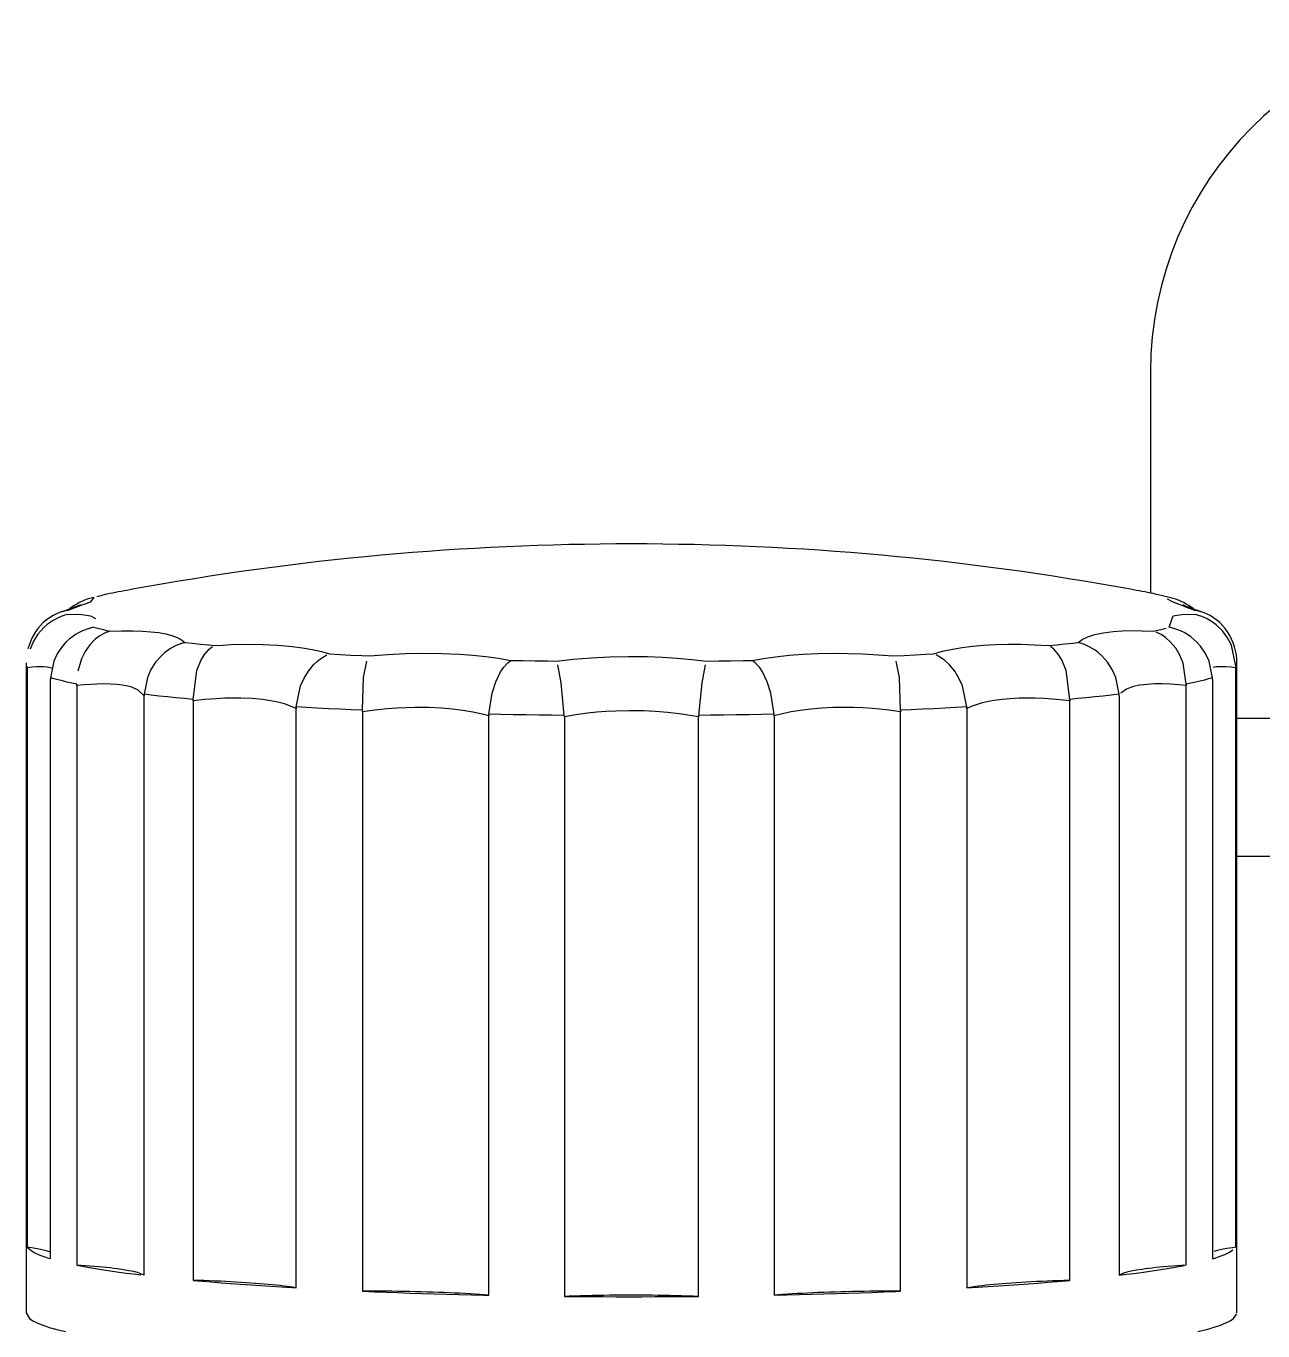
# Model space of a CAD drawing. Header units: millimetres. Extents: x 441156 to 441876, y 4514765 to 4515211.
# Drawn here: x 441489.779 to 441489.9578, y 4515047.1473 to 4515047.3359 of the extents above; entities that cross this region are included whole.
import ezdxf

# ---------------------------------------------------------------- set-up
doc = ezdxf.new("R2010")
doc.units = ezdxf.units.MM
doc.layers.add('Piantone', color=5, linetype='Continuous')
doc.layers.add('Staffa', color=8, linetype='Continuous')

msp = doc.modelspace()

# ---------------------------------------------------------------- linework, layer by layer
at = {"layer": 'Piantone', "color": 254, "linetype": 'Continuous'}
for p, q in [((441489.7888053365, 4515047.253307867), (441489.7882319371, 4515047.253173003)), ((441489.944769686, 4515047.253172731), (441489.9441952985, 4515047.253307867)), ((441489.9447727884, 4515047.253171877), (441489.944670196, 4515047.253199997)), ((441489.7790003175, 4515047.243839931), (441489.7790003175, 4515047.149937968)), ((441489.9540003175, 4515047.149937968), (441489.9540003175, 4515047.243839931)), ((441489.7791761183, 4515047.24314038), (441489.7791757137, 4515047.243357309)), ((441489.7791761183, 4515047.24314038), (441489.7791761183, 4515047.159416736)), ((441489.9538249213, 4515047.243357309), (441489.9538245167, 4515047.24314038)), ((441489.9538245167, 4515047.159416736), (441489.9538245167, 4515047.24314038)), ((441489.7825481056, 4515047.241690387), (441489.7825463046, 4515047.241474548)), ((441489.7825463046, 4515047.157750905), (441489.7825463046, 4515047.241474548)), ((441489.7863385192, 4515047.240566471), (441489.7863359578, 4515047.240783353)), ((441489.7863385192, 4515047.240566471), (441489.7863385192, 4515047.156842827)), ((441489.9466646772, 4515047.240783353), (441489.9466621158, 4515047.240566471)), ((441489.9466621158, 4515047.156842827), (441489.9466621158, 4515047.240566471)), ((441489.9504543304, 4515047.241474548), (441489.9504525294, 4515047.241690387)), ((441489.9504543304, 4515047.241474548), (441489.9504543304, 4515047.157750905)), ((441489.7960463732, 4515047.239317487), (441489.7960425839, 4515047.239101563)), ((441489.7960425839, 4515047.155377919), (441489.7960425839, 4515047.239101563)), ((441489.803169616, 4515047.238361291), (441489.8031652068, 4515047.238578067)), ((441489.803169616, 4515047.238361291), (441489.803169616, 4515047.154637647)), ((441489.9298354282, 4515047.238578067), (441489.929831019, 4515047.238361291)), ((441489.929831019, 4515047.154637647), (441489.929831019, 4515047.238361291)), ((441489.9369580511, 4515047.239101563), (441489.9369542618, 4515047.239317487)), ((441489.9369580511, 4515047.239101563), (441489.9369580511, 4515047.155377919)), ((441489.8180424263, 4515047.237490061), (441489.8180371057, 4515047.237273997)), ((441489.8180371057, 4515047.153550353), (441489.8180371057, 4515047.237273997)), ((441489.8276393301, 4515047.236790818), (441489.8276336049, 4515047.237007438)), ((441489.8276393301, 4515047.236790818), (441489.8276393301, 4515047.153067174)), ((441489.8458832162, 4515047.236428523), (441489.8458770061, 4515047.236212282)), ((441489.8871236289, 4515047.236212282), (441489.8871174188, 4515047.236428523)), ((441489.9053670301, 4515047.237007438), (441489.9053613049, 4515047.236790818)), ((441489.9053613049, 4515047.153067174), (441489.9053613049, 4515047.236790818)), ((441489.9149635293, 4515047.237273997), (441489.9149582087, 4515047.237490061)), ((441489.9149635293, 4515047.237273997), (441489.9149635293, 4515047.153550353)), ((441489.8458770061, 4515047.152488638), (441489.8458770061, 4515047.236212282)), ((441489.8567962528, 4515047.236044475), (441489.8567899021, 4515047.23626091)), ((441489.8567962528, 4515047.236044475), (441489.8567962528, 4515047.152320831)), ((441489.8762107329, 4515047.23626091), (441489.8762043822, 4515047.236044475)), ((441489.8762043822, 4515047.152320831), (441489.8762043822, 4515047.236044475)), ((441489.8871236289, 4515047.236212282), (441489.8871236289, 4515047.152488638))]:
    msp.add_line(p, q, dxfattribs=at)
for points in [[(441489.7888053365, 4515047.253307867, 0), (441489.7889818586, 4515047.253310197, 0), (441489.7891105012, 4515047.253298721, 0), (441489.7892222441, 4515047.253229985, 0), (441489.7891206303, 4515047.25310121, 0), (441489.7887925234, 4515047.252906552, 0), (441489.7882407283, 4515047.252650512, 0), (441489.7876484515, 4515047.252405803, 0), (441489.7869218691, 4515047.252125077, 0), (441489.7860468212, 4515047.251803284, 0), (441489.7850407856, 4515047.251447107, 0)], [(441489.7911014564, 4515047.253857692, 0), (441489.7904330193, 4515047.253711483, 0), (441489.7898019015, 4515047.253564018, 0), (441489.7892084127, 4515047.253415371, 0), (441489.7888053365, 4515047.253307867, 0)], [(441489.9441952985, 4515047.253307867, 0), (441489.9436290304, 4515047.253457317, 0), (441489.9430249222, 4515047.253605639, 0), (441489.9423832703, 4515047.253752757, 0), (441489.9418991785, 4515047.253857692, 0)], [(441489.9479598494, 4515047.251447107, 0), (441489.9468744586, 4515047.251831921, 0), (441489.9459390774, 4515047.25217788, 0), (441489.9452505396, 4515047.25244651, 0), (441489.944690867, 4515047.252680526, 0), (441489.9442564588, 4515047.25288206, 0), (441489.9439604607, 4515047.253045666, 0), (441489.9438041047, 4515047.253170994, 0), (441489.9437891947, 4515047.253256776, 0), (441489.9439195463, 4515047.253303076, 0), (441489.9441952985, 4515047.253307867, 0)], [(441489.786858391, 4515047.252248452, 0), (441489.7868534536, 4515047.25224612, 0), (441489.786801967, 4515047.252222719, 0), (441489.7866737691, 4515047.252167229, 0), (441489.7864391797, 4515047.252070536, 0), (441489.7860620999, 4515047.251922202, 0), (441489.7855074501, 4515047.25171324, 0), (441489.784750296, 4515047.25143881, 0), (441489.7839705791, 4515047.25116478, 0)], [(441489.7850407856, 4515047.251447107, 0), (441489.7849864225, 4515047.251289789, 0), (441489.784972051, 4515047.251132404, 0), (441489.7849976781, 4515047.250975031, 0), (441489.7850407856, 4515047.250861995, 0)], [(441489.9490324457, 4515047.251163984, 0), (441489.9488550556, 4515047.251225767, 0), (441489.947861074, 4515047.2515791, 0), (441489.9471738292, 4515047.25183322, 0), (441489.9466847978, 4515047.252022146, 0), (441489.9463748954, 4515047.252147943, 0), (441489.9462077565, 4515047.252219492, 0), (441489.9461412899, 4515047.252249504, 0), (441489.9461344053, 4515047.252252747, 0)], [(441489.9479598494, 4515047.250861995, 0), (441489.9480142125, 4515047.251019312, 0), (441489.948028584, 4515047.251176696, 0), (441489.9480029569, 4515047.251334069, 0), (441489.9479598494, 4515047.251447107, 0)], [(441489.7850407856, 4515047.250861995, 0), (441489.7849864462, 4515047.250849002, 0), (441489.7845598785, 4515047.25073175, 0), (441489.7841391779, 4515047.250588681, 0), (441489.783724434, 4515047.250419396, 0), (441489.7833266312, 4515047.250228792, 0), (441489.7829158633, 4515047.250000449, 0), (441489.7825178759, 4515047.249745488, 0), (441489.7820258496, 4515047.249378081, 0), (441489.7815608287, 4515047.248968254, 0), (441489.7811207891, 4515047.24851121, 0), (441489.7807160813, 4515047.248014264, 0), (441489.7803713142, 4515047.247512951, 0), (441489.7800643761, 4515047.246981059, 0), (441489.7797948989, 4515047.24641336, 0), (441489.7795704046, 4515047.245820112, 0), (441489.7793999484, 4515047.245230083, 0), (441489.7792759764, 4515047.244623443, 0), (441489.7791998651, 4515047.243994822, 0), (441489.7791811664, 4515047.243676284, 0), (441489.7791757137, 4515047.243357309, 0)], [(441489.7850407856, 4515047.250861995, 0), (441489.7861261764, 4515047.250876092, 0), (441489.7870615576, 4515047.250835906, 0), (441489.7877500954, 4515047.250755525, 0), (441489.788309768, 4515047.250633352, 0), (441489.7887441762, 4515047.25046642, 0), (441489.7890401743, 4515047.250257425, 0), (441489.7891965303, 4515047.250006017, 0), (441489.7892114403, 4515047.249714354, 0), (441489.7890810887, 4515047.24937711, 0), (441489.7888053365, 4515047.249001235, 0)], [(441489.9441952985, 4515047.249001235, 0), (441489.9440187764, 4515047.249222306, 0), (441489.9438901338, 4515047.249431124, 0), (441489.9437783909, 4515047.249825529, 0), (441489.9438800047, 4515047.250160486, 0), (441489.9442081116, 4515047.250440373, 0), (441489.9447599067, 4515047.25065258, 0), (441489.9453521835, 4515047.250771209, 0), (441489.9460787658, 4515047.250846053, 0), (441489.9469538138, 4515047.250876903, 0), (441489.9479598494, 4515047.250861995, 0)], [(441489.9538249213, 4515047.243357309, 0), (441489.9538023348, 4515047.243974226, 0), (441489.9537304442, 4515047.244587402, 0), (441489.9536054884, 4515047.24521028, 0), (441489.9534302304, 4515047.245820112, 0), (441489.9532132458, 4515047.246395564, 0), (441489.9529520333, 4515047.246950873, 0), (441489.9526393964, 4515047.247496865, 0), (441489.9522845536, 4515047.248014264, 0), (441489.9518925695, 4515047.248496754, 0), (441489.9514642922, 4515047.248944739, 0), (441489.9509894365, 4515047.249366106, 0), (441489.9504827591, 4515047.249745488, 0), (441489.9501072075, 4515047.249986981, 0), (441489.9497187822, 4515047.250205508, 0), (441489.9493153343, 4515047.250401906, 0), (441489.9489085849, 4515047.25057089, 0), (441489.9484654948, 4515047.250724091, 0), (441489.9480141888, 4515047.250849002, 0), (441489.9479598494, 4515047.250861995, 0)], [(441489.7803579145, 4515047.248349069, 0), (441489.7802049666, 4515047.248106936, 0), (441489.7798210164, 4515047.247402173, 0), (441489.7795028971, 4515047.24665362, 0), (441489.7792575132, 4515047.245867107, 0), (441489.7790796336, 4515047.244971445, 0), (441489.779003589, 4515047.244070233, 0), (441489.7790003176, 4515047.243838905, 0)], [(441489.7911014564, 4515047.248451409, 0), (441489.7910558207, 4515047.248436879, 0), (441489.7906974587, 4515047.248307327, 0), (441489.7903460488, 4515047.24815263, 0), (441489.7899999063, 4515047.247971652, 0), (441489.7896687716, 4515047.247769847, 0), (441489.7893271803, 4515047.247529463, 0), (441489.7889984601, 4515047.247263812, 0), (441489.7885915749, 4515047.246881277, 0), (441489.7882112507, 4515047.246459773, 0), (441489.7878509021, 4515047.245988706, 0), (441489.7875237652, 4515047.245482235, 0), (441489.7872452242, 4515047.244969619, 0), (441489.7870008801, 4515047.24443098, 0), (441489.7867873147, 4515047.24385376, 0), (441489.7866132875, 4515047.243256484, 0), (441489.7864833242, 4515047.242659741, 0), (441489.7863931497, 4515047.242051908, 0), (441489.7863428258, 4515047.241418946, 0), (441489.7863359578, 4515047.240783353, 0)], [(441489.7888053365, 4515047.249001235, 0), (441489.7893716046, 4515047.248851784, 0), (441489.7899757128, 4515047.248703463, 0), (441489.7906173647, 4515047.248556344, 0), (441489.7911014564, 4515047.248451409, 0)], [(441489.7911014564, 4515047.248451409, 0), (441489.7928487803, 4515047.24850904, 0), (441489.7944854161, 4515047.24850838, 0), (441489.795817231, 4515047.248459048, 0), (441489.7970420367, 4515047.248364299, 0), (441489.7981732204, 4515047.248221426, 0), (441489.7991824569, 4515047.24803249, 0), (441489.8000685867, 4515047.247797103, 0), (441489.8008231907, 4515047.247517265, 0), (441489.8014532578, 4515047.247187701, 0), (441489.8019410488, 4515047.246815084, 0)], [(441489.9310595862, 4515047.246815084, 0), (441489.9313229059, 4515047.247034822, 0), (441489.9316342659, 4515047.247240832, 0), (441489.9324379984, 4515047.247624602, 0), (441489.9334433823, 4515047.247942546, 0), (441489.9346828187, 4515047.248198344, 0), (441489.9361200914, 4515047.248379983, 0), (441489.9373895636, 4515047.248470001, 0), (441489.9387700016, 4515047.248512466, 0), (441489.9402842023, 4515047.248506596, 0), (441489.9418991785, 4515047.248451409, 0)], [(441489.9418991785, 4515047.248451409, 0), (441489.9425676157, 4515047.248597619, 0), (441489.9431987335, 4515047.248745083, 0), (441489.9437922223, 4515047.248893729, 0), (441489.9441952985, 4515047.249001235, 0)], [(441489.9466646772, 4515047.240783353, 0), (441489.9466586185, 4515047.24140071, 0), (441489.9466115487, 4515047.242015715, 0), (441489.9465205469, 4515047.242641912, 0), (441489.9463873475, 4515047.243256484, 0), (441489.946218554, 4515047.243837864, 0), (441489.9460122878, 4515047.244400359, 0), (441489.9457626646, 4515047.244954991, 0), (441489.9454768698, 4515047.245482235, 0), (441489.9451589101, 4515047.245975636, 0), (441489.9448094226, 4515047.246435573, 0), (441489.9444198531, 4515047.246870224, 0), (441489.9440021749, 4515047.247263812, 0), (441489.9436914228, 4515047.247515852, 0), (441489.9433690814, 4515047.247745302, 0), (441489.9430333423, 4515047.24795306, 0), (441489.9426939635, 4515047.24813351, 0), (441489.9423233074, 4515047.248299217, 0), (441489.9419448143, 4515047.248436879, 0), (441489.9418991785, 4515047.248451409, 0)], [(441489.7848145784, 4515047.246875938, 0), (441489.7846859896, 4515047.246746571, 0), (441489.7842552424, 4515047.24626491, 0), (441489.7838838918, 4515047.245774518, 0), (441489.7835533223, 4515047.245256526, 0), (441489.7832588611, 4515047.244698678, 0), (441489.7830125521, 4515047.244118711, 0), (441489.7828212791, 4515047.243536648, 0), (441489.7826793459, 4515047.242941209, 0), (441489.7825863668, 4515047.242318461, 0), (441489.7825481056, 4515047.241690387, 0)], [(441489.8019410488, 4515047.246815084, 0), (441489.8018892237, 4515047.246801489, 0), (441489.8014808301, 4515047.246679489, 0), (441489.8010778, 4515047.246532585, 0), (441489.8006781667, 4515047.246359682, 0), (441489.8002932243, 4515047.246165998, 0), (441489.7998931939, 4515047.245934437, 0), (441489.7995051575, 4515047.24567774, 0), (441489.799020128, 4515047.245307002, 0), (441489.7985612986, 4515047.244897348, 0), (441489.7981206515, 4515047.244438403, 0), (441489.7977143733, 4515047.243943879, 0), (441489.7973622626, 4515047.243442369, 0), (441489.7970469003, 4515047.242914451, 0), (441489.7967638095, 4515047.242347727, 0), (441489.7965245564, 4515047.241760297, 0), (441489.7963360069, 4515047.241172398, 0), (441489.7961927617, 4515047.240572576, 0), (441489.796094268, 4515047.239946885, 0), (441489.7960463732, 4515047.239317487, 0)], [(441489.8019410488, 4515047.246815084, 0), (441489.8030596477, 4515047.246691526, 0), (441489.8042093712, 4515047.246570158, 0), (441489.8053896553, 4515047.246451039, 0), (441489.8062563427, 4515047.246366862, 0)], [(441489.8031652068, 4515047.238578067, 0), (441489.803154007, 4515047.239195345, 0), (441489.8031705788, 4515047.239811327, 0), (441489.8032166503, 4515047.240439631, 0), (441489.8032917252, 4515047.241057403, 0), (441489.8033919687, 4515047.241642918, 0), (441489.8035184097, 4515047.242210525, 0), (441489.8036749111, 4515047.242771399, 0), (441489.8038571868, 4515047.243305837, 0), (441489.8040627715, 4515047.243807283, 0), (441489.8042913158, 4515047.244276104, 0), (441489.8045486112, 4515047.244720696, 0), (441489.8048269122, 4515047.24512498, 0), (441489.8050353833, 4515047.245384999, 0), (441489.8052527618, 4515047.245622743, 0), (441489.805480297, 4515047.245839157, 0), (441489.8057113711, 4515047.246028375, 0), (441489.8059648865, 4515047.246203673, 0), (441489.806224915, 4515047.246351149, 0), (441489.8062563427, 4515047.246366862, 0)], [(441489.8062563427, 4515047.246366862, 0), (441489.8074313665, 4515047.246437202, 0), (441489.8085901694, 4515047.246490509, 0), (441489.8109470424, 4515047.246545993, 0), (441489.8132001786, 4515047.24652548, 0), (441489.8153937954, 4515047.246424694, 0), (441489.8174442669, 4515047.246244066, 0), (441489.8189532903, 4515047.246045487, 0), (441489.8203565719, 4515047.245798812, 0), (441489.8216710623, 4515047.245499132, 0), (441489.8228635616, 4515047.245152337, 0)], [(441489.9101370734, 4515047.245152337, 0), (441489.9114361944, 4515047.245526397, 0), (441489.9128869791, 4515047.245846421, 0), (441489.9142766869, 4515047.246079769, 0), (441489.9157664909, 4515047.246266982, 0), (441489.9173799201, 4515047.246409187, 0), (441489.9190831038, 4515047.246501985, 0), (441489.9208766543, 4515047.246544931, 0), (441489.922744447, 4515047.246537477, 0), (441489.9247151655, 4515047.246478052, 0), (441489.9267442923, 4515047.246366862, 0)], [(441489.9267442923, 4515047.246366862, 0), (441489.9279461802, 4515047.246484329, 0), (441489.9291179221, 4515047.246604088, 0), (441489.9302589433, 4515047.246726078, 0), (441489.9310595862, 4515047.246815084, 0)], [(441489.9298354282, 4515047.238578067, 0), (441489.929846628, 4515047.239195345, 0), (441489.9298300562, 4515047.239811327, 0), (441489.9297839847, 4515047.240439631, 0), (441489.9297089098, 4515047.241057403, 0), (441489.9296086662, 4515047.241642918, 0), (441489.9294822253, 4515047.242210525, 0), (441489.9293257239, 4515047.242771399, 0), (441489.9291434482, 4515047.243305837, 0), (441489.9289378635, 4515047.243807283, 0), (441489.9287093192, 4515047.244276104, 0), (441489.9284520238, 4515047.244720696, 0), (441489.9281737228, 4515047.24512498, 0), (441489.9279652517, 4515047.245384999, 0), (441489.9277478732, 4515047.245622743, 0), (441489.927520338, 4515047.245839157, 0), (441489.9272892639, 4515047.246028375, 0), (441489.9270357485, 4515047.246203673, 0), (441489.92677572, 4515047.246351149, 0), (441489.9267442923, 4515047.246366862, 0)], [(441489.9369542618, 4515047.239317487, 0), (441489.9369084575, 4515047.239928844, 0), (441489.9368148865, 4515047.240536829, 0), (441489.9366695146, 4515047.241154818, 0), (441489.9364760786, 4515047.241760297, 0), (441489.9362438826, 4515047.242332106, 0), (441489.9359701226, 4515047.242884411, 0), (441489.9356476365, 4515047.243428045, 0), (441489.9352862616, 4515047.243943879, 0), (441489.9348912918, 4515047.244425655, 0), (441489.9344636773, 4515047.244873798, 0), (441489.9339934514, 4515047.245296273, 0), (441489.9334954775, 4515047.24567774, 0), (441489.9331285702, 4515047.245921303, 0), (441489.9327508466, 4515047.246142392, 0), (441489.9323602638, 4515047.246341871, 0), (441489.9319681618, 4515047.246514363, 0), (441489.9315428237, 4515047.246671815, 0), (441489.9311114112, 4515047.246801489, 0), (441489.9310595862, 4515047.246815084, 0)], [(441489.9504525294, 4515047.241690387, 0), (441489.9504161394, 4515047.242300481, 0), (441489.9503280992, 4515047.242905675, 0), (441489.9501842608, 4515047.24351922, 0), (441489.9499880829, 4515047.244118711, 0), (441489.9497490788, 4515047.244683279, 0), (441489.9494644259, 4515047.245227002, 0), (441489.949126484, 4515047.245760486, 0), (441489.9487453926, 4515047.24626491, 0), (441489.9483266631, 4515047.246734181, 0), (441489.9481963219, 4515047.246865834, 0)], [(441489.7791757137, 4515047.243357309, 0), (441489.7790772854, 4515047.243520134, 0), (441489.7790188208, 4515047.243683105, 0), (441489.7790003175, 4515047.243839931, 0)], [(441489.8180424263, 4515047.237490061, 0), (441489.8180918384, 4515047.238100706, 0), (441489.8181799359, 4515047.238713657, 0), (441489.818308724, 4515047.239333607, 0), (441489.8184766701, 4515047.239946893, 0), (441489.8186733045, 4515047.240523401, 0), (441489.8189038994, 4515047.241085349, 0), (441489.8191710307, 4515047.241636219, 0), (441489.8194701043, 4515047.242164027, 0), (441489.8197925426, 4515047.242655291, 0), (441489.8201419173, 4515047.243116912, 0), (441489.820521431, 4515047.243551076, 0), (441489.8209241063, 4515047.243947754, 0), (441489.8212181065, 4515047.244201081, 0), (441489.8215208413, 4515047.24443302, 0), (441489.821832402, 4515047.244643289, 0), (441489.8221442527, 4515047.244826599, 0), (441489.822480911, 4515047.244995493, 0), (441489.8228226514, 4515047.245137317, 0), (441489.8228635616, 4515047.245152337, 0)], [(441489.8228635616, 4515047.245152337, 0), (441489.8243995718, 4515047.245069575, 0), (441489.8259562371, 4515047.244989798, 0), (441489.8275327936, 4515047.244913046, 0), (441489.8286775414, 4515047.244859781, 0)], [(441489.8276336049, 4515047.237007438, 0), (441489.8276064974, 4515047.237624127, 0), (441489.8275905723, 4515047.23824012, 0), (441489.8275861567, 4515047.238869064, 0), (441489.827594052, 4515047.239488112, 0), (441489.8276136547, 4515047.240075469, 0), (441489.8276450199, 4515047.240645501, 0), (441489.8276895229, 4515047.241209463, 0), (441489.8277462945, 4515047.241747574, 0), (441489.8278147076, 4515047.242253232, 0), (441489.8278947429, 4515047.242726794, 0), (441489.8279887306, 4515047.243176784, 0), (441489.8280940871, 4515047.243586965, 0), (441489.8281751327, 4515047.243851433, 0), (441489.828261329, 4515047.244093843, 0), (441489.8283532162, 4515047.244315166, 0), (441489.8284481149, 4515047.244509393, 0), (441489.8285539118, 4515047.244690213, 0), (441489.8286641124, 4515047.244843379, 0), (441489.8286775414, 4515047.244859781, 0)], [(441489.8286775414, 4515047.244859781, 0), (441489.8299440152, 4515047.244967641, 0), (441489.8312109523, 4515047.245058227, 0), (441489.8338469586, 4515047.245190442, 0), (441489.836449261, 4515047.245244547, 0), (441489.8390733295, 4515047.245217797, 0), (441489.8416229607, 4515047.245107865, 0), (441489.8435728671, 4515047.244962442, 0), (441489.8454555697, 4515047.244766265, 0), (441489.8472959366, 4515047.244515069, 0), (441489.8490493113, 4515047.244213547, 0)], [(441489.8458832162, 4515047.236428523, 0), (441489.8459308061, 4515047.237042842, 0), (441489.8460022745, 4515047.237656062, 0), (441489.8461000414, 4515047.238281765, 0), (441489.8462211445, 4515047.238897221, 0), (441489.8463599049, 4515047.239480798, 0), (441489.8465181169, 4515047.240046807, 0), (441489.8466995574, 4515047.240606425, 0), (441489.8468983731, 4515047.24114003, 0), (441489.8471115179, 4515047.241641097, 0), (441489.8473383841, 4515047.242110002, 0), (441489.8475839561, 4515047.242555183, 0), (441489.8478402189, 4515047.242960576, 0), (441489.8480268019, 4515047.243221696, 0), (441489.8482170828, 4515047.243460804, 0), (441489.8484120425, 4515047.243678858, 0), (441489.8486060282, 4515047.243869942, 0), (441489.8488145939, 4515047.244047502, 0), (441489.8490242501, 4515047.244197512, 0), (441489.8490493113, 4515047.244213547, 0)], [(441489.8490493113, 4515047.244213547, 0), (441489.8508174673, 4515047.244181562, 0), (441489.8525933174, 4515047.244152999, 0), (441489.8543759905, 4515047.244127871, 0), (441489.8556607252, 4515047.244111943, 0)], [(441489.8556607252, 4515047.244111943, 0), (441489.8568658935, 4515047.244257786, 0), (441489.8580881535, 4515047.244386626, 0), (441489.8606853519, 4515047.244599263, 0), (441489.8633229444, 4515047.244733896, 0), (441489.8660609632, 4515047.24478955, 0), (441489.8688022308, 4515047.244760927, 0), (441489.8709578328, 4515047.244678598, 0), (441489.8730928748, 4515047.244544165, 0), (441489.8752371427, 4515047.244354204, 0), (441489.8773399098, 4515047.244111943, 0)], [(441489.8567899021, 4515047.23626091, 0), (441489.8567501565, 4515047.236876572, 0), (441489.8567036554, 4515047.237491605, 0), (441489.8566492852, 4515047.238119645, 0), (441489.8565890486, 4515047.238737889, 0), (441489.8565256461, 4515047.239324572, 0), (441489.8564581523, 4515047.239894048, 0), (441489.8563852894, 4515047.240457576, 0), (441489.8563097093, 4515047.240995398, 0), (441489.8562326992, 4515047.241500923, 0), (441489.8561545722, 4515047.241974516, 0), (441489.8560739158, 4515047.24242471, 0), (441489.8559936202, 4515047.242835276, 0), (441489.8559374649, 4515047.243100126, 0), (441489.8558820827, 4515047.24334301, 0), (441489.8558272389, 4515047.243564902, 0), (441489.8557745158, 4515047.243759777, 0), (441489.8557198338, 4515047.243941383, 0), (441489.8556669144, 4515047.244095429, 0), (441489.8556607252, 4515047.244111943, 0)], [(441489.8762107329, 4515047.23626091, 0), (441489.8762504785, 4515047.236876572, 0), (441489.8762969796, 4515047.237491605, 0), (441489.8763513498, 4515047.238119645, 0), (441489.8764115864, 4515047.238737889, 0), (441489.8764749889, 4515047.239324572, 0), (441489.8765424827, 4515047.239894048, 0), (441489.8766153456, 4515047.240457576, 0), (441489.8766909256, 4515047.240995398, 0), (441489.8767679358, 4515047.241500923, 0), (441489.8768460628, 4515047.241974516, 0), (441489.8769267192, 4515047.24242471, 0), (441489.8770070148, 4515047.242835276, 0), (441489.8770631701, 4515047.243100126, 0), (441489.8771185523, 4515047.24334301, 0), (441489.8771733961, 4515047.243564902, 0), (441489.8772261192, 4515047.243759777, 0), (441489.8772808012, 4515047.243941383, 0), (441489.8773337206, 4515047.244095429, 0), (441489.8773399098, 4515047.244111943, 0)], [(441489.8773399098, 4515047.244111943, 0), (441489.8791269459, 4515047.244134595, 0), (441489.8809077872, 4515047.24416069, 0), (441489.8826815601, 4515047.244190218, 0), (441489.8839513237, 4515047.244213547, 0)], [(441489.8839513237, 4515047.244213547, 0), (441489.8855847034, 4515047.244496509, 0), (441489.8873016596, 4515047.244736573, 0), (441489.8892763336, 4515047.244948758, 0), (441489.8913262871, 4515047.24510474, 0), (441489.8934869767, 4515047.245204966, 0), (441489.8957038562, 4515047.2452451, 0), (441489.8978051564, 4515047.24522819, 0), (441489.8999350202, 4515047.245159301, 0), (441489.9021245587, 4515047.245035942, 0), (441489.9043230936, 4515047.244859781, 0)], [(441489.8871174188, 4515047.236428523, 0), (441489.8870698289, 4515047.237042842, 0), (441489.8869983605, 4515047.237656062, 0), (441489.8869005936, 4515047.238281765, 0), (441489.8867794905, 4515047.238897221, 0), (441489.8866407301, 4515047.239480798, 0), (441489.8864825181, 4515047.240046807, 0), (441489.8863010776, 4515047.240606425, 0), (441489.8861022619, 4515047.24114003, 0), (441489.8858891171, 4515047.241641097, 0), (441489.8856622509, 4515047.242110002, 0), (441489.8854166789, 4515047.242555183, 0), (441489.8851604161, 4515047.242960576, 0), (441489.884973833, 4515047.243221696, 0), (441489.8847835522, 4515047.243460804, 0), (441489.8845885925, 4515047.243678858, 0), (441489.8843946067, 4515047.243869942, 0), (441489.8841860411, 4515047.244047502, 0), (441489.8839763848, 4515047.244197512, 0), (441489.8839513237, 4515047.244213547, 0)], [(441489.9043230936, 4515047.244859781, 0), (441489.9059134668, 4515047.244934337, 0), (441489.9074845035, 4515047.245011944, 0), (441489.909035433, 4515047.245092565, 0), (441489.9101370734, 4515047.245152337, 0)], [(441489.9053670301, 4515047.237007438, 0), (441489.9053941376, 4515047.237624127, 0), (441489.9054100627, 4515047.23824012, 0), (441489.9054144783, 4515047.238869064, 0), (441489.905406583, 4515047.239488112, 0), (441489.9053869803, 4515047.240075469, 0), (441489.9053556151, 4515047.240645501, 0), (441489.9053111121, 4515047.241209463, 0), (441489.9052543404, 4515047.241747574, 0), (441489.9051859274, 4515047.242253232, 0), (441489.905105892, 4515047.242726794, 0), (441489.9050119044, 4515047.243176784, 0), (441489.9049065479, 4515047.243586965, 0), (441489.9048255023, 4515047.243851433, 0), (441489.904739306, 4515047.244093843, 0), (441489.9046474188, 4515047.244315166, 0), (441489.9045525201, 4515047.244509393, 0), (441489.9044467232, 4515047.244690213, 0), (441489.9043365226, 4515047.244843379, 0), (441489.9043230936, 4515047.244859781, 0)], [(441489.9149582087, 4515047.237490061, 0), (441489.9149087965, 4515047.238100706, 0), (441489.9148206991, 4515047.238713657, 0), (441489.914691911, 4515047.239333607, 0), (441489.9145239649, 4515047.239946893, 0), (441489.9143273305, 4515047.240523401, 0), (441489.9140967356, 4515047.241085349, 0), (441489.9138296043, 4515047.241636219, 0), (441489.9135305306, 4515047.242164027, 0), (441489.9132080924, 4515047.242655291, 0), (441489.9128587177, 4515047.243116912, 0), (441489.912479204, 4515047.243551076, 0), (441489.9120765286, 4515047.243947754, 0), (441489.9117825284, 4515047.244201081, 0), (441489.9114797937, 4515047.24443302, 0), (441489.911168233, 4515047.244643289, 0), (441489.9108563823, 4515047.244826599, 0), (441489.910519724, 4515047.244995493, 0), (441489.9101779836, 4515047.245137317, 0), (441489.9101370734, 4515047.245152337, 0)], [(441489.9540003175, 4515047.243839931, 0), (441489.9539803181, 4515047.24367689, 0), (441489.9539203289, 4515047.243513922, 0), (441489.9538249213, 4515047.243357309, 0)], [(441489.7827256094, 4515047.243093883, 0), (441489.7824962704, 4515047.243172389, 0), (441489.7820686762, 4515047.243254561, 0), (441489.7815403644, 4515047.243295019, 0), (441489.7810439515, 4515047.243297171, 0), (441489.7804859952, 4515047.24327236, 0), (441489.7798604004, 4515047.243219933, 0), (441489.7791761183, 4515047.24314038, 0)], [(441489.9538245167, 4515047.24314038, 0), (441489.9531491561, 4515047.24321904, 0), (441489.9523518186, 4515047.243282047, 0), (441489.9516538772, 4515047.243299155, 0), (441489.9510554125, 4515047.243268698, 0), (441489.9505702235, 4515047.243189398, 0), (441489.9502695138, 4515047.243091517, 0)], [(441489.7863359578, 4515047.240783353, 0), (441489.7856044997, 4515047.240933426, 0), (441489.7849100216, 4515047.241084825, 0), (441489.7842528408, 4515047.241237486, 0), (441489.7836332577, 4515047.241391335, 0), (441489.7830515557, 4515047.241546304, 0), (441489.7825481056, 4515047.241690387, 0)], [(441489.7960425839, 4515047.239101563, 0), (441489.7960402041, 4515047.239105947, 0), (441489.7957076569, 4515047.239539979, 0), (441489.7952150924, 4515047.239915188, 0), (441489.794784622, 4515047.240137048, 0), (441489.7942803117, 4515047.24032892, 0), (441489.7937045567, 4515047.240489709, 0), (441489.7929574724, 4515047.240635158, 0), (441489.7921215835, 4515047.240738377, 0), (441489.7911821007, 4515047.24079954, 0), (441489.7901591942, 4515047.240816158, 0), (441489.7892789725, 4515047.240797155, 0), (441489.788351015, 4515047.240749508, 0), (441489.7873659938, 4515047.240672329, 0), (441489.7863385192, 4515047.240566471, 0)], [(441489.9466621158, 4515047.240566471, 0), (441489.9456483628, 4515047.240671089, 0), (441489.9443811845, 4515047.240765925, 0), (441489.9431921754, 4515047.24081193, 0), (441489.9420651901, 4515047.24080782, 0), (441489.9410335802, 4515047.240751999, 0), (441489.9399779315, 4515047.240624664, 0), (441489.9390629606, 4515047.240430732, 0), (441489.938519658, 4515047.240259467, 0), (441489.9380471691, 4515047.24005793, 0), (441489.9376476446, 4515047.239827256, 0), (441489.9372407911, 4515047.239487024, 0), (441489.9369580511, 4515047.239101563, 0)], [(441489.9504525294, 4515047.241690387, 0), (441489.949906056, 4515047.241534447, 0), (441489.9493214554, 4515047.241379561, 0), (441489.9486989948, 4515047.2412258, 0), (441489.9480389587, 4515047.241073234, 0), (441489.9473416488, 4515047.240921932, 0), (441489.9466646772, 4515047.240783353, 0)], [(441489.8031652068, 4515047.238578067, 0), (441489.8018889436, 4515047.238697284, 0), (441489.8006422162, 4515047.238818852, 0), (441489.7994255945, 4515047.238942715, 0), (441489.7982396347, 4515047.239068817, 0), (441489.7970848788, 4515047.239197101, 0), (441489.7960463732, 4515047.239317487, 0)], [(441489.8180371057, 4515047.237273997, 0), (441489.8172293162, 4515047.237620979, 0), (441489.816351003, 4515047.237916876, 0), (441489.8153842037, 4515047.238170557, 0), (441489.8143112808, 4515047.23838417, 0), (441489.8131555169, 4515047.238551192, 0), (441489.811653994, 4515047.238689466, 0), (441489.810050324, 4515047.238757141, 0), (441489.808895157, 4515047.238762292, 0), (441489.807700414, 4515047.238733929, 0), (441489.806472376, 4515047.238672305, 0), (441489.8048412846, 4515047.238543752, 0), (441489.803169616, 4515047.238361291, 0)], [(441489.929831019, 4515047.238361291, 0), (441489.9298128316, 4515047.23836354, 0), (441489.9279164906, 4515047.238566061, 0), (441489.926074349, 4515047.238698768, 0), (441489.9248476186, 4515047.238748497, 0), (441489.9236564164, 4515047.238764259, 0), (441489.9225071254, 4515047.238745871, 0), (441489.9212443571, 4515047.238682562, 0), (441489.9200467652, 4515047.238574566, 0), (441489.9188991198, 4515047.238418942, 0), (441489.9178302428, 4515047.238218292, 0), (441489.9170308069, 4515047.238024824, 0), (441489.9162877072, 4515047.237803608, 0), (441489.9155948748, 4515047.237552154, 0), (441489.9149635293, 4515047.237273997, 0)], [(441489.9369542618, 4515047.239317487, 0), (441489.9358287995, 4515047.239187242, 0), (441489.9346716451, 4515047.239059122, 0), (441489.9334833275, 4515047.23893319, 0), (441489.93226439, 4515047.238809499, 0), (441489.9310153898, 4515047.238688109, 0), (441489.9298354282, 4515047.238578067, 0)], [(441489.8276336049, 4515047.237007438, 0), (441489.8259664727, 4515047.237081422, 0), (441489.8243178698, 4515047.237158495, 0), (441489.8226885498, 4515047.237238622, 0), (441489.8210792574, 4515047.237321767, 0), (441489.8194907283, 4515047.237407891, 0), (441489.8180424263, 4515047.237490061, 0)], [(441489.8458770061, 4515047.236212282, 0), (441489.8449026439, 4515047.236462295, 0), (441489.8435552091, 4515047.236748343, 0), (441489.8421358182, 4515047.236985107, 0), (441489.8406181035, 4515047.23717441, 0), (441489.8390406474, 4515047.237309396, 0), (441489.8371725015, 4515047.237395885, 0), (441489.8352510654, 4515047.237409387, 0), (441489.8339072114, 4515047.237376133, 0), (441489.8325483748, 4515047.237308526, 0), (441489.8311815834, 4515047.237207026, 0), (441489.8294091932, 4515047.237026168, 0), (441489.8276393301, 4515047.236790818, 0)], [(441489.8567899021, 4515047.23626091, 0), (441489.8549329817, 4515047.236280736, 0), (441489.8530813492, 4515047.236304018, 0), (441489.8512358508, 4515047.236330744, 0), (441489.8493973303, 4515047.236360903, 0), (441489.847566628, 4515047.236394481, 0), (441489.8458832162, 4515047.236428523, 0)], [(441489.8762043822, 4515047.236044475, 0), (441489.8749954698, 4515047.236260937, 0), (441489.873370469, 4515047.236501304, 0), (441489.871709339, 4515047.236690728, 0), (441489.8699832853, 4515047.236830181, 0), (441489.8682378193, 4515047.2369141, 0), (441489.8662283765, 4515047.236941, 0), (441489.8642209279, 4515047.236894121, 0), (441489.8628504755, 4515047.236819155, 0), (441489.8614914409, 4515047.23670978, 0), (441489.8601507514, 4515047.236566672, 0), (441489.8584508389, 4515047.236332451, 0), (441489.8567962528, 4515047.236044475, 0)], [(441489.8871174188, 4515047.236428523, 0), (441489.8852946822, 4515047.2363918, 0), (441489.8834633541, 4515047.236358482, 0), (441489.8816242717, 4515047.236328584, 0), (441489.8797782758, 4515047.236302121, 0), (441489.8779262101, 4515047.236279102, 0), (441489.8762107329, 4515047.23626091, 0)], [(441489.9053613049, 4515047.236790818, 0), (441489.905342291, 4515047.236793638, 0), (441489.9033304576, 4515047.23705622, 0), (441489.9013172501, 4515047.237248177, 0), (441489.8999410189, 4515047.237337908, 0), (441489.8985746716, 4515047.237392974, 0), (441489.8972254229, 4515047.237412983, 0), (441489.8955870432, 4515047.237388955, 0), (441489.8939891182, 4515047.237311337, 0), (441489.8924062745, 4515047.23717689, 0), (441489.8908833803, 4515047.236987804, 0), (441489.8895679188, 4515047.236771165, 0), (441489.8883120453, 4515047.236511999, 0), (441489.8871236289, 4515047.236212282, 0)], [(441489.9149582087, 4515047.237490061, 0), (441489.9133895048, 4515047.237401219, 0), (441489.9117993665, 4515047.23731532, 0), (441489.9101885207, 4515047.237232404, 0), (441489.9085577036, 4515047.237152508, 0), (441489.9069076609, 4515047.237075671, 0), (441489.9053670301, 4515047.237007438, 0)], [(441489.7791761183, 4515047.159416736, 0), (441489.7793146015, 4515047.159254133, 0), (441489.7794929399, 4515047.159091824, 0), (441489.779711052, 4515047.158929884, 0), (441489.779968838, 4515047.158768389, 0), (441489.7802661801, 4515047.15860741, 0), (441489.7806029424, 4515047.158447023, 0), (441489.7809789709, 4515047.1582873, 0), (441489.7813940939, 4515047.158128313, 0), (441489.7818481214, 4515047.157970137, 0), (441489.7823408459, 4515047.157812842, 0), (441489.7825463046, 4515047.157750905, 0)], [(441489.7825463046, 4515047.158719349, 0), (441489.7823375607, 4515047.158793194, 0), (441489.7820993741, 4515047.15886636, 0), (441489.781832035, 4515047.158938757, 0), (441489.7815358692, 4515047.159010297, 0), (441489.7812112374, 4515047.159080892, 0), (441489.7808585352, 4515047.159150456, 0), (441489.7804781923, 4515047.159218905, 0), (441489.7800706722, 4515047.159286156, 0), (441489.7796364711, 4515047.159352127, 0), (441489.7791761183, 4515047.159416736, 0)], [(441489.9504543304, 4515047.157750905, 0), (441489.9509622952, 4515047.157907831, 0), (441489.95143165, 4515047.158065666, 0), (441489.9518621801, 4515047.158224341, 0), (441489.9522536888, 4515047.158383782, 0), (441489.952605997, 4515047.158543915, 0), (441489.9529189438, 4515047.158704669, 0), (441489.9531923861, 4515047.15886597, 0), (441489.9534261989, 4515047.159027742, 0), (441489.9536202752, 4515047.159189913, 0), (441489.9537745264, 4515047.15935241, 0), (441489.9538245167, 4515047.159416736, 0)], [(441489.9538245167, 4515047.159416736, 0), (441489.9533641639, 4515047.159352127, 0), (441489.9529299629, 4515047.159286156, 0), (441489.9525224427, 4515047.159218905, 0), (441489.9521420998, 4515047.159150456, 0), (441489.9517893976, 4515047.159080892, 0), (441489.9514647658, 4515047.159010297, 0), (441489.9511686, 4515047.158938757, 0), (441489.9509012609, 4515047.15886636, 0), (441489.9506630743, 4515047.158793194, 0), (441489.9504543304, 4515047.158719349, 0)], [(441489.7863385192, 4515047.156842827, 0), (441489.7871067473, 4515047.156694157, 0), (441489.7879112686, 4515047.156546953, 0), (441489.7887517153, 4515047.156401282, 0), (441489.7896277032, 4515047.15625721, 0), (441489.7905388319, 4515047.156114803, 0), (441489.7914846848, 4515047.155974126, 0), (441489.7924648296, 4515047.155835245, 0), (441489.7934788182, 4515047.15569822, 0), (441489.7945261871, 4515047.155563118, 0), (441489.7956064576, 4515047.155429997, 0), (441489.7960425839, 4515047.155377919, 0)], [(441489.7960425839, 4515047.155377919, 0), (441489.7959187293, 4515047.155453203, 0), (441489.7957648045, 4515047.155528064, 0), (441489.7955809969, 4515047.155602411, 0), (441489.7953675305, 4515047.155676155, 0), (441489.7951246655, 4515047.155749204, 0), (441489.7948526977, 4515047.15582147, 0), (441489.7945519584, 4515047.155892864, 0), (441489.7942228141, 4515047.1559633, 0), (441489.7938656657, 4515047.156032693, 0), (441489.7934809484, 4515047.156100956, 0), (441489.7930691309, 4515047.156168007, 0), (441489.792630715, 4515047.156233766, 0), (441489.7921662348, 4515047.15629815, 0), (441489.7916762562, 4515047.156361084, 0), (441489.7911613761, 4515047.156422487, 0), (441489.7906222218, 4515047.156482288, 0), (441489.7900594503, 4515047.156540412, 0), (441489.7894737472, 4515047.156596789, 0), (441489.788865826, 4515047.15665135, 0), (441489.7882364275, 4515047.156704028, 0), (441489.7875863184, 4515047.156754761, 0), (441489.7869162909, 4515047.156803484, 0), (441489.7863385192, 4515047.156842827, 0)], [(441489.9369580511, 4515047.155377919, 0), (441489.9380511959, 4515047.155510239, 0), (441489.9391116327, 4515047.155644566, 0), (441489.9401388767, 4515047.155780837, 0), (441489.9411324584, 4515047.155918992, 0), (441489.9420919234, 4515047.156058967, 0), (441489.9430168333, 4515047.156200697, 0), (441489.9439067653, 4515047.156344119, 0), (441489.9447613124, 4515047.156489165, 0), (441489.9455800841, 4515047.156635772, 0), (441489.9463627061, 4515047.156783869, 0), (441489.9466621158, 4515047.156842827, 0)], [(441489.9466621158, 4515047.156842827, 0), (441489.9459759825, 4515047.156795836, 0), (441489.9453090833, 4515047.156746788, 0), (441489.9446622309, 4515047.15669574, 0), (441489.9440362133, 4515047.156642756, 0), (441489.9434317931, 4515047.156587901, 0), (441489.9428497069, 4515047.15653124, 0), (441489.9422906637, 4515047.156472843, 0), (441489.9417553446, 4515047.156412782, 0), (441489.941244402, 4515047.156351129, 0), (441489.9407584583, 4515047.156287959, 0), (441489.9402981055, 4515047.156223349, 0), (441489.9398639044, 4515047.156157379, 0), (441489.9394563843, 4515047.156090128, 0), (441489.9390760414, 4515047.156021678, 0), (441489.9387233392, 4515047.155952114, 0), (441489.9383987074, 4515047.155881518, 0), (441489.9381025416, 4515047.155809979, 0), (441489.9378352025, 4515047.155737583, 0), (441489.9375970159, 4515047.155664416, 0), (441489.937388272, 4515047.155590571, 0), (441489.937209225, 4515047.155516135, 0), (441489.9370600932, 4515047.1554412, 0), (441489.9369580511, 4515047.155377919, 0)], [(441489.803169616, 4515047.154637647, 0), (441489.8044749294, 4515047.154520844, 0), (441489.8058085965, 4515047.154406499, 0), (441489.8071700076, 4515047.154294666, 0), (441489.8085585403, 4515047.154185395, 0), (441489.8099735599, 4515047.154078736, 0), (441489.8114144196, 4515047.153974738, 0), (441489.8128804607, 4515047.153873449, 0), (441489.814371013, 4515047.153774914, 0), (441489.8158853952, 4515047.15367918, 0), (441489.817422915, 4515047.15358629, 0), (441489.8180371057, 4515047.153550353, 0)], [(441489.8180371057, 4515047.153550353, 0), (441489.8176252883, 4515047.153617404, 0), (441489.8171868724, 4515047.153683163, 0), (441489.8167223921, 4515047.153747547, 0), (441489.8162324135, 4515047.15381048, 0), (441489.8157175334, 4515047.153871885, 0), (441489.8151783792, 4515047.153931685, 0), (441489.8146156077, 4515047.153989809, 0), (441489.8140299045, 4515047.154046185, 0), (441489.8134219834, 4515047.154100747, 0), (441489.8127925849, 4515047.154153425, 0), (441489.8121424758, 4515047.154204157, 0), (441489.8114724482, 4515047.154252881, 0), (441489.8107833185, 4515047.154299538, 0), (441489.8100759262, 4515047.154344069, 0), (441489.8093511332, 4515047.154386422, 0), (441489.8086098225, 4515047.154426544, 0), (441489.8078528974, 4515047.154464387, 0), (441489.8070812799, 4515047.154499905, 0), (441489.8062959103, 4515047.154533054, 0), (441489.8054977452, 4515047.154563794, 0), (441489.8046877573, 4515047.154592087, 0), (441489.8038669333, 4515047.1546179, 0), (441489.803169616, 4515047.154637647, 0)], [(441489.9149635293, 4515047.153550353, 0), (441489.9165100047, 4515047.153642107, 0), (441489.9180336192, 4515047.153736723, 0), (441489.9195336764, 4515047.153834155, 0), (441489.9210094903, 4515047.15393436, 0), (441489.9224603866, 4515047.154037292, 0), (441489.9238857018, 4515047.154142905, 0), (441489.9252847845, 4515047.154251149, 0), (441489.926656995, 4515047.154361975, 0), (441489.9280017061, 4515047.154475333, 0), (441489.9293183031, 4515047.15459117, 0), (441489.929831019, 4515047.154637647, 0)], [(441489.929831019, 4515047.154637647, 0), (441489.929001863, 4515047.154613944, 0), (441489.9281827036, 4515047.154587733, 0), (441489.9273745388, 4515047.154559046, 0), (441489.9265783534, 4515047.154527918, 0), (441489.9257951173, 4515047.154494388, 0), (441489.9250257847, 4515047.154458496, 0), (441489.924271293, 4515047.154420285, 0), (441489.9235325615, 4515047.154379803, 0), (441489.9228104901, 4515047.154337099, 0), (441489.9221059585, 4515047.154292224, 0), (441489.9214198252, 4515047.154245233, 0), (441489.920752926, 4515047.154196185, 0), (441489.9201060736, 4515047.154145137, 0), (441489.9194800559, 4515047.154092154, 0), (441489.9188756358, 4515047.154037298, 0), (441489.9182935495, 4515047.153980637, 0), (441489.9177345064, 4515047.15392224, 0), (441489.9171991873, 4515047.153862178, 0), (441489.9166882447, 4515047.153800526, 0), (441489.9162023009, 4515047.153737355, 0), (441489.9157419481, 4515047.153672746, 0), (441489.9153077471, 4515047.153606775, 0), (441489.9149635293, 4515047.153550353, 0)], [(441489.8458770061, 4515047.152488638, 0), (441489.845226897, 4515047.15253937, 0), (441489.8445568695, 4515047.152588094, 0), (441489.8438677398, 4515047.152634749, 0), (441489.8431603475, 4515047.152679281, 0), (441489.8424355545, 4515047.152721634, 0), (441489.8416942438, 4515047.152761756, 0), (441489.8409373186, 4515047.152799599, 0), (441489.8401657012, 4515047.152835117, 0), (441489.8393803315, 4515047.152868266, 0), (441489.8385821665, 4515047.152899006, 0), (441489.8377721786, 4515047.1529273, 0), (441489.8369513546, 4515047.152953112, 0), (441489.8361206946, 4515047.152976412, 0), (441489.8352812106, 4515047.152997172, 0), (441489.8344339255, 4515047.153015365, 0), (441489.8335798713, 4515047.15303097, 0), (441489.8327200888, 4515047.153043968, 0), (441489.8318556255, 4515047.153054343, 0), (441489.8309875345, 4515047.153062081, 0), (441489.8301168735, 4515047.153067174, 0), (441489.8292447032, 4515047.153069617, 0), (441489.8283720863, 4515047.153069405, 0), (441489.8276393301, 4515047.153067174, 0)], [(441489.8276393301, 4515047.153067174, 0), (441489.8293242887, 4515047.152996325, 0), (441489.8310262416, 4515047.152928632, 0), (441489.8327444108, 4515047.152864126, 0), (441489.8344780108, 4515047.152802834, 0), (441489.8362262492, 4515047.152744789, 0), (441489.8379883267, 4515047.152690013, 0), (441489.8397634379, 4515047.152638534, 0), (441489.8415507713, 4515047.152590374, 0), (441489.8433495099, 4515047.152545555, 0), (441489.8451588315, 4515047.152504099, 0), (441489.8458770061, 4515047.152488638, 0)], [(441489.8762043822, 4515047.152320831, 0), (441489.8753943943, 4515047.152349125, 0), (441489.8745735703, 4515047.152374937, 0), (441489.8737429103, 4515047.152398238, 0), (441489.8729034264, 4515047.152418997, 0), (441489.8720561411, 4515047.152437191, 0), (441489.8712020871, 4515047.152452795, 0), (441489.8703423046, 4515047.152465792, 0), (441489.8694778412, 4515047.152476167, 0), (441489.8686097502, 4515047.152483907, 0), (441489.8677390892, 4515047.152489, 0), (441489.8668669189, 4515047.152491442, 0), (441489.865994302, 4515047.15249123, 0), (441489.8651223016, 4515047.152488364, 0), (441489.86425198, 4515047.152482847, 0), (441489.8633843978, 4515047.152474687, 0), (441489.8625206118, 4515047.152463892, 0), (441489.8616616745, 4515047.152450476, 0), (441489.8608086322, 4515047.152434456, 0), (441489.8599625244, 4515047.152415851, 0), (441489.859124382, 4515047.152394684, 0), (441489.8582952259, 4515047.152370981, 0), (441489.8574760666, 4515047.15234477, 0), (441489.8567962528, 4515047.152320831, 0)], [(441489.8567962528, 4515047.152320831, 0), (441489.8586576257, 4515047.152304482, 0), (441489.8605225839, 4515047.152291604, 0), (441489.8623902746, 4515047.152282204, 0), (441489.8642598441, 4515047.152276288, 0), (441489.8661304378, 4515047.152273855, 0), (441489.8680012007, 4515047.152274909, 0), (441489.8698712774, 4515047.152279449, 0), (441489.8717398131, 4515047.152287471, 0), (441489.8736059538, 4515047.152298975, 0), (441489.8754688462, 4515047.152313951, 0), (441489.8762043822, 4515047.152320831, 0)], [(441489.9053613049, 4515047.153067174, 0), (441489.9044891347, 4515047.153069617, 0), (441489.9036165177, 4515047.153069405, 0), (441489.9027445173, 4515047.153066538, 0), (441489.9018741958, 4515047.153061022, 0), (441489.9010066135, 4515047.153052861, 0), (441489.9001428275, 4515047.153042067, 0), (441489.8992838901, 4515047.153028651, 0), (441489.898430848, 4515047.153012631, 0), (441489.8975847402, 4515047.152994026, 0), (441489.8967465977, 4515047.152972859, 0), (441489.8959174417, 4515047.152949155, 0), (441489.8950982823, 4515047.152922944, 0), (441489.8942901176, 4515047.152894258, 0), (441489.8934939321, 4515047.15286313, 0), (441489.892710696, 4515047.1528296, 0), (441489.8919413635, 4515047.152793707, 0), (441489.8911868718, 4515047.152755497, 0), (441489.8904481402, 4515047.152715015, 0), (441489.8897260688, 4515047.15267231, 0), (441489.8890215372, 4515047.152627436, 0), (441489.8883354039, 4515047.152580446, 0), (441489.8876685047, 4515047.152531397, 0), (441489.8871236289, 4515047.152488638, 0)], [(441489.8871236289, 4515047.152488638, 0), (441489.8889369071, 4515047.152528759, 0), (441489.890739929, 4515047.152572251, 0), (441489.8925318702, 4515047.152619093, 0), (441489.8943119116, 4515047.152669262, 0), (441489.8960792395, 4515047.152722737, 0), (441489.897833046, 4515047.152779493, 0), (441489.8995725293, 4515047.152839504, 0), (441489.9012968944, 4515047.152902742, 0), (441489.9030053529, 4515047.152969179, 0), (441489.9046971239, 4515047.153038785, 0), (441489.9053613049, 4515047.153067174, 0)], [(441489.7790003175, 4515047.149937968, 0), (441489.7790203169, 4515047.149774926, 0), (441489.7790803061, 4515047.149611958, 0), (441489.7791802575, 4515047.14944914, 0), (441489.7793201255, 4515047.149286546, 0), (441489.7794998462, 4515047.149124249, 0), (441489.7797193374, 4515047.148962324, 0), (441489.7799784988, 4515047.148800844, 0), (441489.7802772118, 4515047.148639885, 0), (441489.78061534, 4515047.148479519, 0), (441489.7809927288, 4515047.14831982, 0), (441489.7814092056, 4515047.148160861, 0), (441489.7818645802, 4515047.148002714, 0), (441489.7823586442, 4515047.147845452, 0), (441489.7828911719, 4515047.147689145, 0), (441489.7834619198, 4515047.147533868, 0), (441489.7840706271, 4515047.147379689, 0), (441489.7847170154, 4515047.147226679, 0)], [(441489.9483275372, 4515047.147236763, 0), (441489.9489714418, 4515047.147389852, 0), (441489.9495776464, 4515047.147544106, 0), (441489.9501458739, 4515047.147699454, 0), (441489.9506758645, 4515047.147855826, 0), (441489.951167376, 4515047.148013148, 0), (441489.9516201835, 4515047.148171352, 0), (441489.9520340803, 4515047.148330363, 0), (441489.9524088771, 4515047.148490108, 0), (441489.9527444025, 4515047.148650515, 0), (441489.9530405032, 4515047.148811511, 0), (441489.9532970438, 4515047.148973022, 0), (441489.953513907, 4515047.149134974, 0), (441489.9536909937, 4515047.149297293, 0), (441489.953828223, 4515047.149459905, 0), (441489.9539255321, 4515047.149622736, 0), (441489.9539828764, 4515047.14978571, 0), (441489.9540003175, 4515047.149937968, 0)]]:
    msp.add_polyline3d(points, dxfattribs=at)
for centre, radius, start, end in [((441489.8665003175, 4515046.861041505), 0.4000000000000004, 79.61262460850718, 100.387689918292), ((441489.8322783785, 4515047.048195891), 0.2097426179209938, 100.4091997513405, 101.3218690741004), ((441489.8984698535, 4515047.036147849), 0.2219992842269691, 78.71857513585331, 79.58107929775039), ((441489.7863554904, 4515047.24430385), 0.007263184879998663, 100.4284899079484, 109.2569666309968), ((441489.790311656, 4515047.245593569), 0.007859033934449755, 105.3437386892329, 129.6915356371371), ((441489.9426879185, 4515047.245592407), 0.007860572940204813, 50.3314577431822, 74.64357877372132), ((441489.9466455842, 4515047.244305534), 0.007261443376983534, 70.71524239195128, 79.57251607184767), ((441489.7863002947, 4515047.244440343), 0.007115624986787639, 109.199870545969, 146.7333169336059), ((441489.946700646, 4515047.244441041), 0.007114870021944775, 33.30948394817295, 70.77337583744728), ((441489.7904239836, 4515047.24113664), 0.008027050186283358, 101.6299017178485, 134.3442481318449), ((441489.9425771409, 4515047.241137351), 0.008026184514956514, 45.55186110945771, 78.372497011342), ((441489.9457834362, 4515047.243809294), 0.008221814493911683, 0.2207823025213133, 33.49006325895112)]:
    msp.add_arc(centre, radius, start, end, dxfattribs=at)
at = {"layer": 'Staffa', "color": 254, "linetype": 'Continuous'}
for p, q in [((441489.9415003175, 4515047.285864219), (441489.9415003175, 4515047.253935596)), ((441489.9540003175, 4515047.235864219), (441490.0290003175, 4515047.235864219)), ((441490.0290003175, 4515047.215864219), (441489.9540003175, 4515047.215864219))]:
    msp.add_line(p, q, dxfattribs=at)
msp.add_arc((441489.9915003175, 4515047.285864219), 0.05000000000000004, 0, 180, dxfattribs=at)

doc.saveas('drawing.dxf')
